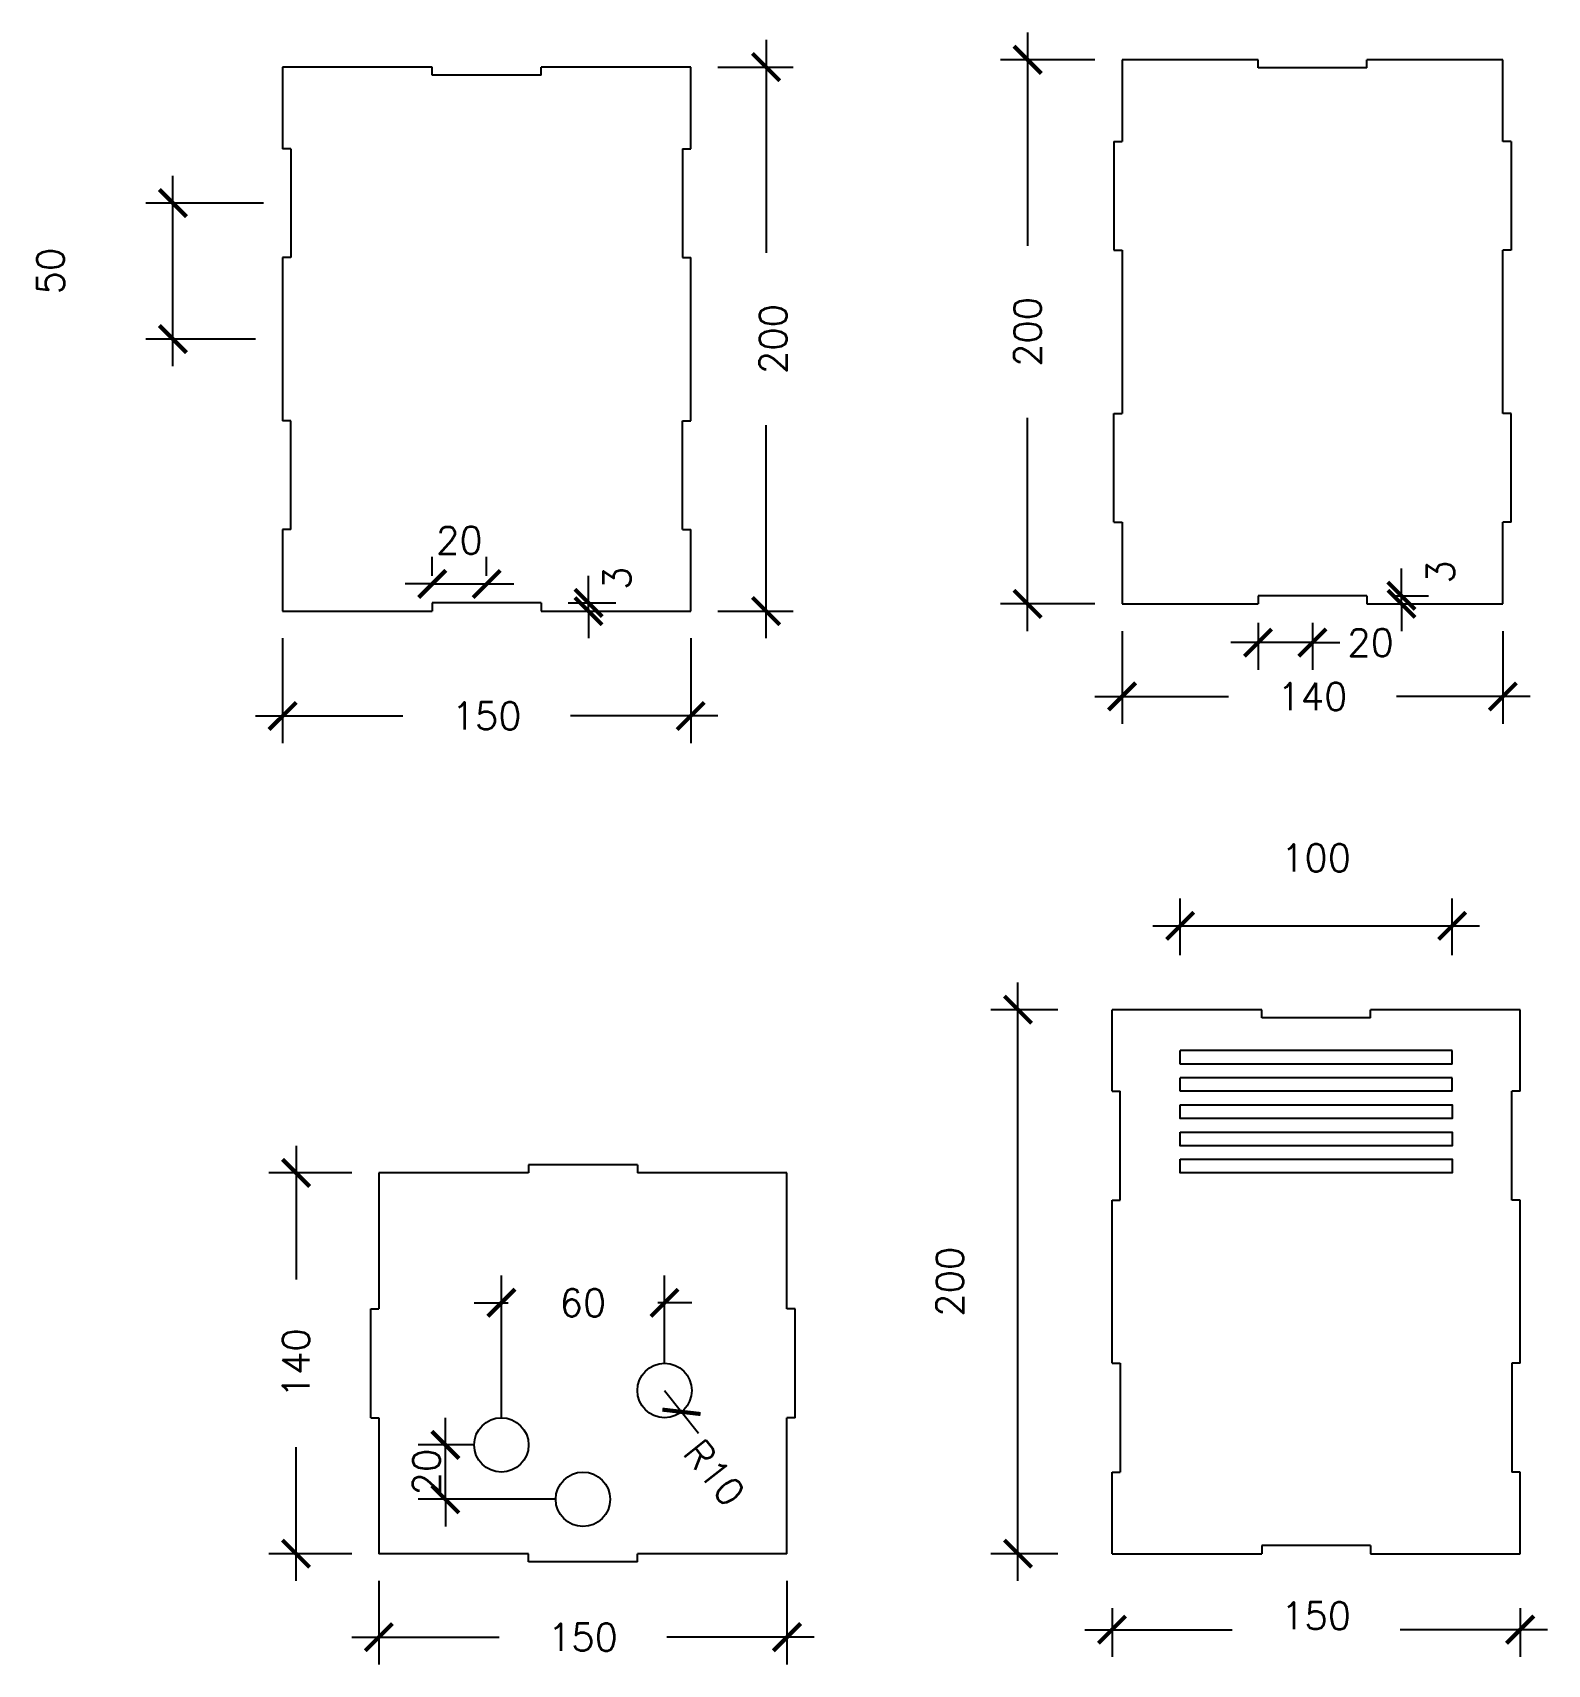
# Model space of a CAD drawing. Header units: millimetres. Extents: x -2411 to -1854, y -289 to 311.
import ezdxf

# ---------------------------------------------------------------- set-up
doc = ezdxf.new("R2010")
doc.units = ezdxf.units.MM
doc.header["$PDMODE"] = 35
doc.styles.get("Standard").update_dxf_attribs({"font": 'txt', "bigfont": 'gbcbig.shx'})
doc.dimstyles.new('标注【小】', dxfattribs={"dimtxt": 10, "dimasz": 10, "dimexe": 10, "dimexo": 10, "dimgap": 20, "dimtad": 1, "dimtxsty": 'Standard', "dimblk": 'ARCHTICK', "dimcen": 2.5, "dimdle": 10, "dimclrd": 8, "dimclre": 8, "dimadec": 0, "dimazin": 0, "dimtfac": 1, "dimtmove": 2, "dimatfit": 3, "dimldrblk": 'OPEN90', "dimfxl": 1, "dimarcsym": 0})

# ---------------------------------------------------------------- blocks, each defined once
blk = doc.blocks.new('_ArchTick')
at = {"color": 0, "linetype": 'ByBlock', "const_width": 0.15}
blk.add_lwpolyline([(-0.5, -0.5), (0.5, 0.5)], dxfattribs=at)
blk = doc.blocks.new('*D3')
at = {"color": 8, "lineweight": -2}
for p, q in [((-2014.48, -268.44), (-2014.48, -286.37)), ((-1864.48, -268.44), (-1864.48, -286.37)), ((-2024.48, -276.37), (-1970.31, -276.37)), ((-1854.48, -276.37), (-1908.64, -276.37))]:
    blk.add_line(p, q, dxfattribs=at)
at = {"layer": 'Defpoints', "color": 0}
for p in [(-2014.48, -258.44), (-1864.48, -258.44), (-1864.48, -276.37)]:
    blk.add_point(p, dxfattribs=at)
at = {"color": 8, "lineweight": -2, "xscale": 10, "yscale": 10, "zscale": 10, "rotation": 180}
blk.add_blockref('_ArchTick', (-2014.48, -276.37), dxfattribs=at)
at = {"color": 8, "lineweight": -2, "xscale": 10, "yscale": 10, "zscale": 10}
blk.add_blockref('_ArchTick', (-1864.48, -276.37), dxfattribs=at)
at = {"color": 0, "insert": (-1939.48, -271.23), "char_height": 10, "attachment_point": 5}
blk.add_mtext('150', dxfattribs=at)
blk = doc.blocks.new('_Open90')
at = {"color": 0, "linetype": 'ByBlock', "lineweight": -2}
for p, q in [((0, 0), (-1, 0)), ((-0.5, 0.5), (0, 0)), ((0, 0), (-0.5, -0.5))]:
    blk.add_line(p, q, dxfattribs=at)
blk = doc.blocks.new('*D4')
at = {"color": 8, "lineweight": -2}
for p, q in [((-2049.08, -258.44), (-2049.08, -38.44)), ((-2034.48, -48.44), (-2059.08, -48.44)), ((-2034.48, -248.44), (-2059.08, -248.44))]:
    blk.add_line(p, q, dxfattribs=at)
at = {"layer": 'Defpoints', "color": 0}
for p in [(-2049.08, -48.44), (-2024.48, -48.44), (-2024.48, -248.44)]:
    blk.add_point(p, dxfattribs=at)
at = {"color": 8, "lineweight": -2, "xscale": 10, "yscale": 10, "zscale": 10}
for p, rotation in [((-2049.08, -48.44), 90), ((-2049.08, -248.44), 270)]:
    blk.add_blockref('_ArchTick', p, dxfattribs=dict(at, rotation=rotation))
at = {"color": 0, "insert": (-2074.08, -148.44), "char_height": 10, "attachment_point": 5, "rotation": 90}
blk.add_mtext('200', dxfattribs=at)
blk = doc.blocks.new('*D5')
at = {"color": 8, "lineweight": -2}
for p, q in [((-1989.48, -28.44), (-1989.48, -7.6)), ((-1889.48, -28.44), (-1889.48, -7.6)), ((-1999.48, -17.6), (-1879.48, -17.6))]:
    blk.add_line(p, q, dxfattribs=at)
at = {"layer": 'Defpoints', "color": 0}
for p in [(-1889.48, -17.6), (-1989.48, -38.44), (-1889.48, -38.44)]:
    blk.add_point(p, dxfattribs=at)
at = {"color": 8, "lineweight": -2, "xscale": 10, "yscale": 10, "zscale": 10, "rotation": 180}
blk.add_blockref('_ArchTick', (-1989.48, -17.6), dxfattribs=at)
at = {"color": 8, "lineweight": -2, "xscale": 10, "yscale": 10, "zscale": 10}
blk.add_blockref('_ArchTick', (-1889.48, -17.6), dxfattribs=at)
at = {"color": 0, "insert": (-1939.48, 7.4), "char_height": 10, "attachment_point": 5}
blk.add_mtext('100', dxfattribs=at)
blk = doc.blocks.new('*D7')
at = {"color": 8, "lineweight": -2}
for p, q in [((-2141.69, 308.09), (-2141.69, 229.75)), ((-2159.39, 298.09), (-2131.69, 298.09)), ((-2141.69, 88.09), (-2141.69, 166.42)), ((-2159.39, 98.09), (-2131.69, 98.09))]:
    blk.add_line(p, q, dxfattribs=at)
at = {"layer": 'Defpoints', "color": 0}
for p in [(-2169.39, 298.09), (-2141.69, 298.09), (-2169.39, 98.09)]:
    blk.add_point(p, dxfattribs=at)
at = {"color": 8, "lineweight": -2, "xscale": 10, "yscale": 10, "zscale": 10}
for p, rotation in [((-2141.69, 298.09), 90), ((-2141.69, 98.09), 270)]:
    blk.add_blockref('_ArchTick', p, dxfattribs=dict(at, rotation=rotation))
at = {"color": 0, "insert": (-2139.05, 198.09), "char_height": 10, "attachment_point": 5, "rotation": 90}
blk.add_mtext('200', dxfattribs=at)
blk = doc.blocks.new('*D8')
at = {"color": 8, "lineweight": -2}
for p, q in [((-2319.39, 88.09), (-2319.39, 49.56)), ((-2169.39, 88.09), (-2169.39, 49.56)), ((-2329.39, 59.56), (-2275.22, 59.56)), ((-2159.39, 59.56), (-2213.55, 59.56))]:
    blk.add_line(p, q, dxfattribs=at)
at = {"layer": 'Defpoints', "color": 0}
for p in [(-2319.39, 98.09), (-2169.39, 98.09), (-2169.39, 59.56)]:
    blk.add_point(p, dxfattribs=at)
at = {"color": 8, "lineweight": -2, "xscale": 10, "yscale": 10, "zscale": 10, "rotation": 180}
blk.add_blockref('_ArchTick', (-2319.39, 59.56), dxfattribs=at)
at = {"color": 8, "lineweight": -2, "xscale": 10, "yscale": 10, "zscale": 10}
blk.add_blockref('_ArchTick', (-2169.39, 59.56), dxfattribs=at)
at = {"color": 0, "insert": (-2244.39, 59.56), "char_height": 10, "attachment_point": 5}
blk.add_mtext('150', dxfattribs=at)
blk = doc.blocks.new('*D9')
at = {"color": 8, "lineweight": -2}
for p, q in [((-2264.39, 111.09), (-2264.39, 118.08)), ((-2244.39, 111.09), (-2244.39, 118.08)), ((-2264.39, 108.08), (-2274.39, 108.08)), ((-2264.39, 108.08), (-2244.39, 108.08)), ((-2244.39, 108.08), (-2234.39, 108.08))]:
    blk.add_line(p, q, dxfattribs=at)
at = {"layer": 'Defpoints', "color": 0}
for p in [(-2244.39, 108.08), (-2264.39, 101.09), (-2244.39, 101.09)]:
    blk.add_point(p, dxfattribs=at)
at = {"color": 8, "lineweight": -2, "xscale": 10, "yscale": 10, "zscale": 10}
blk.add_blockref('_ArchTick', (-2264.39, 108.08), dxfattribs=at)
at = {"color": 8, "lineweight": -2, "xscale": 10, "yscale": 10, "zscale": 10, "rotation": 180}
blk.add_blockref('_ArchTick', (-2244.39, 108.08), dxfattribs=at)
at = {"color": 0, "insert": (-2254.39, 124.13), "char_height": 10, "attachment_point": 5}
blk.add_mtext('20', dxfattribs=at)
blk = doc.blocks.new('*D10')
at = {"color": 8, "lineweight": -2}
for p, q in [((-2206.93, 101.09), (-2206.93, 111.09)), ((-2214.39, 101.09), (-2196.93, 101.09)), ((-2214.39, 98.09), (-2196.93, 98.09)), ((-2206.93, 98.09), (-2206.93, 101.09)), ((-2206.93, 98.09), (-2206.93, 88.09))]:
    blk.add_line(p, q, dxfattribs=at)
at = {"layer": 'Defpoints', "color": 0}
for p in [(-2224.39, 101.09), (-2224.39, 98.09), (-2206.93, 101.09)]:
    blk.add_point(p, dxfattribs=at)
at = {"color": 8, "lineweight": -2, "xscale": 10, "yscale": 10, "zscale": 10}
for p, rotation in [((-2206.93, 101.09), 270), ((-2206.93, 98.09), 90)]:
    blk.add_blockref('_ArchTick', p, dxfattribs=dict(at, rotation=rotation))
at = {"color": 0, "insert": (-2196.47, 110.18), "char_height": 10, "attachment_point": 5, "rotation": 90}
blk.add_mtext('3', dxfattribs=at)
blk = doc.blocks.new('*D11')
at = {"color": 8, "lineweight": -2}
for p, q in [((-2359.72, 188.09), (-2359.72, 258.09)), ((-2326.39, 248.09), (-2369.72, 248.09)), ((-2329.39, 198.09), (-2369.72, 198.09))]:
    blk.add_line(p, q, dxfattribs=at)
at = {"layer": 'Defpoints', "color": 0}
for p in [(-2359.72, 248.09), (-2316.39, 248.09), (-2319.39, 198.09)]:
    blk.add_point(p, dxfattribs=at)
at = {"color": 8, "lineweight": -2, "xscale": 10, "yscale": 10, "zscale": 10}
for p, rotation in [((-2359.72, 248.09), 90), ((-2359.72, 198.09), 270)]:
    blk.add_blockref('_ArchTick', p, dxfattribs=dict(at, rotation=rotation))
at = {"color": 0, "insert": (-2404.72, 223.09), "char_height": 10, "attachment_point": 5, "rotation": 90}
blk.add_mtext('50', dxfattribs=at)
blk = doc.blocks.new('*D13')
at = {"color": 8, "lineweight": -2}
for p, q in [((-2010.82, 90.76), (-2010.82, 56.71)), ((-1870.82, 90.76), (-1870.82, 56.71)), ((-2020.82, 66.71), (-1971.65, 66.71)), ((-1860.82, 66.71), (-1909.98, 66.71))]:
    blk.add_line(p, q, dxfattribs=at)
at = {"layer": 'Defpoints', "color": 0}
for p in [(-2010.82, 100.76), (-1870.82, 100.76), (-1870.82, 66.71)]:
    blk.add_point(p, dxfattribs=at)
at = {"color": 8, "lineweight": -2, "xscale": 10, "yscale": 10, "zscale": 10, "rotation": 180}
blk.add_blockref('_ArchTick', (-2010.82, 66.71), dxfattribs=at)
at = {"color": 8, "lineweight": -2, "xscale": 10, "yscale": 10, "zscale": 10}
blk.add_blockref('_ArchTick', (-1870.82, 66.71), dxfattribs=at)
at = {"color": 0, "insert": (-1940.82, 66.71), "char_height": 10, "attachment_point": 5}
blk.add_mtext('140', dxfattribs=at)
blk = doc.blocks.new('*D14')
at = {"color": 8, "lineweight": -2}
for p, q in [((-1908.11, 103.76), (-1908.11, 113.76)), ((-1910.82, 103.76), (-1898.11, 103.76)), ((-1908.11, 100.76), (-1908.11, 103.76)), ((-1910.82, 100.76), (-1898.11, 100.76)), ((-1908.11, 100.76), (-1908.11, 90.76))]:
    blk.add_line(p, q, dxfattribs=at)
at = {"layer": 'Defpoints', "color": 0}
for p in [(-1920.82, 103.76), (-1908.11, 103.76), (-1920.82, 100.76)]:
    blk.add_point(p, dxfattribs=at)
at = {"color": 8, "lineweight": -2, "xscale": 10, "yscale": 10, "zscale": 10}
for p, rotation in [((-1908.11, 103.76), 270), ((-1908.11, 100.76), 90)]:
    blk.add_blockref('_ArchTick', p, dxfattribs=dict(at, rotation=rotation))
at = {"color": 0, "insert": (-1893.76, 112.5), "char_height": 10, "attachment_point": 5, "rotation": 90}
blk.add_mtext('3', dxfattribs=at)
blk = doc.blocks.new('*D15')
at = {"color": 8, "lineweight": -2}
for p, q in [((-1960.82, 93.76), (-1960.82, 76.51)), ((-1940.82, 93.76), (-1940.82, 76.51)), ((-1960.82, 86.51), (-1970.82, 86.51)), ((-1940.82, 86.51), (-1960.82, 86.51)), ((-1940.82, 86.51), (-1930.82, 86.51))]:
    blk.add_line(p, q, dxfattribs=at)
at = {"layer": 'Defpoints', "color": 0}
for p in [(-1960.82, 103.76), (-1940.82, 103.76), (-1960.82, 86.51)]:
    blk.add_point(p, dxfattribs=at)
at = {"color": 8, "lineweight": -2, "xscale": 10, "yscale": 10, "zscale": 10}
blk.add_blockref('_ArchTick', (-1960.82, 86.51), dxfattribs=at)
at = {"color": 8, "lineweight": -2, "xscale": 10, "yscale": 10, "zscale": 10, "rotation": 180}
blk.add_blockref('_ArchTick', (-1940.82, 86.51), dxfattribs=at)
at = {"color": 0, "insert": (-1919.44, 86.51), "char_height": 10, "attachment_point": 5}
blk.add_mtext('20', dxfattribs=at)
blk = doc.blocks.new('*D16')
at = {"color": 8, "lineweight": -2}
for p, q in [((-2045.53, 310.76), (-2045.53, 232.43)), ((-2020.82, 300.76), (-2055.53, 300.76)), ((-2045.53, 90.76), (-2045.53, 169.1)), ((-2020.82, 100.76), (-2055.53, 100.76))]:
    blk.add_line(p, q, dxfattribs=at)
at = {"layer": 'Defpoints', "color": 0}
for p in [(-2045.53, 300.76), (-2010.82, 300.76), (-2010.82, 100.76)]:
    blk.add_point(p, dxfattribs=at)
at = {"color": 8, "lineweight": -2, "xscale": 10, "yscale": 10, "zscale": 10}
for p, rotation in [((-2045.53, 300.76), 90), ((-2045.53, 100.76), 270)]:
    blk.add_blockref('_ArchTick', p, dxfattribs=dict(at, rotation=rotation))
at = {"color": 0, "insert": (-2045.53, 200.76), "char_height": 10, "attachment_point": 5, "rotation": 90}
blk.add_mtext('200', dxfattribs=at)
blk = doc.blocks.new('*D17')
at = {"color": 8, "lineweight": -2}
for p, q in [((-2283.99, -258.44), (-2283.99, -289.12)), ((-2133.99, -258.44), (-2133.99, -289.12)), ((-2293.99, -279.12), (-2239.82, -279.12)), ((-2123.99, -279.12), (-2178.16, -279.12))]:
    blk.add_line(p, q, dxfattribs=at)
at = {"layer": 'Defpoints', "color": 0}
for p in [(-2283.99, -248.44), (-2133.99, -248.44), (-2133.99, -279.12)]:
    blk.add_point(p, dxfattribs=at)
at = {"color": 8, "lineweight": -2, "xscale": 10, "yscale": 10, "zscale": 10, "rotation": 180}
blk.add_blockref('_ArchTick', (-2283.99, -279.12), dxfattribs=at)
at = {"color": 8, "lineweight": -2, "xscale": 10, "yscale": 10, "zscale": 10}
blk.add_blockref('_ArchTick', (-2133.99, -279.12), dxfattribs=at)
at = {"color": 0, "insert": (-2208.99, -279.12), "char_height": 10, "attachment_point": 5}
blk.add_mtext('150', dxfattribs=at)
blk = doc.blocks.new('*D18')
at = {"color": 8, "lineweight": -2}
for p, q in [((-2314.47, -98.44), (-2314.47, -147.61)), ((-2293.99, -108.44), (-2324.47, -108.44)), ((-2314.47, -258.44), (-2314.47, -209.27)), ((-2293.99, -248.44), (-2324.47, -248.44))]:
    blk.add_line(p, q, dxfattribs=at)
at = {"layer": 'Defpoints', "color": 0}
for p in [(-2314.47, -108.44), (-2283.99, -108.44), (-2283.99, -248.44)]:
    blk.add_point(p, dxfattribs=at)
at = {"color": 8, "lineweight": -2, "xscale": 10, "yscale": 10, "zscale": 10}
for p, rotation in [((-2314.47, -108.44), 90), ((-2314.47, -248.44), 270)]:
    blk.add_blockref('_ArchTick', p, dxfattribs=dict(at, rotation=rotation))
at = {"color": 0, "insert": (-2314.47, -178.44), "char_height": 10, "attachment_point": 5, "rotation": 90}
blk.add_mtext('140', dxfattribs=at)
blk = doc.blocks.new('*D19')
at = {"color": 8, "lineweight": -2}
for p, q in [((-2238.99, -198.44), (-2238.99, -146.2)), ((-2178.99, -178.44), (-2178.99, -146.2)), ((-2248.99, -156.2), (-2236.49, -156.2)), ((-2168.99, -156.2), (-2181.49, -156.2))]:
    blk.add_line(p, q, dxfattribs=at)
at = {"layer": 'Defpoints', "color": 0}
for p in [(-2178.99, -156.2), (-2178.99, -188.44), (-2238.99, -208.44)]:
    blk.add_point(p, dxfattribs=at)
at = {"color": 8, "lineweight": -2, "xscale": 10, "yscale": 10, "zscale": 10, "rotation": 180}
blk.add_blockref('_ArchTick', (-2238.99, -156.2), dxfattribs=at)
at = {"color": 8, "lineweight": -2, "xscale": 10, "yscale": 10, "zscale": 10}
blk.add_blockref('_ArchTick', (-2178.99, -156.2), dxfattribs=at)
at = {"color": 0, "insert": (-2208.99, -156.2), "char_height": 10, "attachment_point": 5}
blk.add_mtext('60', dxfattribs=at)
blk = doc.blocks.new('*D20')
at = {"color": 8, "lineweight": -2}
for p, q in [((-2259.56, -208.44), (-2259.56, -198.44)), ((-2248.99, -208.44), (-2269.56, -208.44)), ((-2259.56, -228.44), (-2259.56, -208.44)), ((-2218.99, -228.44), (-2269.56, -228.44)), ((-2259.56, -228.44), (-2259.56, -238.44))]:
    blk.add_line(p, q, dxfattribs=at)
at = {"layer": 'Defpoints', "color": 0}
for p in [(-2259.56, -208.44), (-2238.99, -208.44), (-2208.99, -228.44)]:
    blk.add_point(p, dxfattribs=at)
at = {"color": 8, "lineweight": -2, "xscale": 10, "yscale": 10, "zscale": 10}
for p, rotation in [((-2259.56, -208.44), 270), ((-2259.56, -228.44), 90)]:
    blk.add_blockref('_ArchTick', p, dxfattribs=dict(at, rotation=rotation))
at = {"color": 0, "insert": (-2266.47, -218.44), "char_height": 10, "attachment_point": 5, "rotation": 90}
blk.add_mtext('20', dxfattribs=at)
blk = doc.blocks.new('*D21')
at = {"color": 8, "lineweight": -2}
for p, q in [((-2178.99, -188.44), (-2172.78, -196.28)), ((-2172.78, -196.28), (-2166.57, -204.11))]:
    blk.add_line(p, q, dxfattribs=at)
at = {"layer": 'Defpoints', "color": 0}
for p in [(-2178.99, -188.44), (-2172.78, -196.28)]:
    blk.add_point(p, dxfattribs=at)
at = {"color": 8, "lineweight": -2, "xscale": 10, "yscale": 10, "zscale": 10, "rotation": 128.3988729673641}
blk.add_blockref('_ArchTick', (-2172.78, -196.28), dxfattribs=at)
at = {"color": 0, "insert": (-2160.67, -218.71), "char_height": 10, "attachment_point": 5, "rotation": 308.39887}
blk.add_mtext('R10', dxfattribs=at)

msp = doc.modelspace()

# ---------------------------------------------------------------- linework, layer by layer
for p, q in [((-2010.816, 300.762), (-2010.816, 270.762)), ((-1960.816, 300.762), (-2010.816, 300.762)), ((-1960.816, 297.762), (-1960.816, 300.762)), ((-1870.816, 300.762), (-1920.816, 300.762)), ((-1920.816, 297.762), (-1920.816, 300.762)), ((-1870.816, 270.762), (-1870.816, 300.762)), ((-2319.386, 298.085), (-2319.386, 268.085)), ((-2264.386, 298.085), (-2319.386, 298.085)), ((-2264.386, 295.085), (-2264.386, 298.085)), ((-2224.386, 295.085), (-2264.386, 295.085)), ((-2169.386, 298.085), (-2224.386, 298.085)), ((-2224.386, 295.085), (-2224.386, 298.085)), ((-2169.386, 268.085), (-2169.386, 298.085)), ((-1920.816, 297.762), (-1960.816, 297.762)), ((-2013.816, 270.762), (-2013.816, 230.762)), ((-2013.816, 270.762), (-2010.816, 270.762)), ((-1867.816, 270.762), (-1870.816, 270.762)), ((-1867.816, 270.762), (-1867.816, 230.762)), ((-2316.386, 268.085), (-2319.386, 268.085)), ((-2316.386, 268.085), (-2316.386, 228.085)), ((-2172.386, 268.085), (-2172.386, 228.085)), ((-2172.386, 268.085), (-2169.386, 268.085)), ((-2316.386, 228.085), (-2319.386, 228.085)), ((-2319.386, 228.085), (-2319.386, 168.085)), ((-2172.386, 228.085), (-2169.386, 228.085)), ((-2169.386, 168.085), (-2169.386, 228.085)), ((-2013.816, 230.762), (-2010.816, 230.762)), ((-2010.816, 230.762), (-2010.816, 170.762)), ((-1867.816, 230.762), (-1870.816, 230.762)), ((-1870.816, 170.762), (-1870.816, 230.762)), ((-2316.386, 168.085), (-2319.386, 168.085)), ((-2316.386, 128.085), (-2316.386, 168.085)), ((-2172.386, 128.085), (-2172.386, 168.085)), ((-2172.386, 168.085), (-2169.386, 168.085)), ((-2013.816, 130.762), (-2013.816, 170.762)), ((-2013.816, 170.762), (-2010.816, 170.762)), ((-1867.816, 170.762), (-1870.816, 170.762)), ((-1867.816, 130.762), (-1867.816, 170.762)), ((-2316.386, 128.085), (-2319.386, 128.085)), ((-2319.386, 128.085), (-2319.386, 98.085)), ((-2172.386, 128.085), (-2169.386, 128.085)), ((-2169.386, 98.085), (-2169.386, 128.085)), ((-2013.816, 130.762), (-2010.816, 130.762)), ((-2010.816, 130.762), (-2010.816, 100.762)), ((-1870.816, 100.762), (-1870.816, 130.762)), ((-1867.816, 130.762), (-1870.816, 130.762)), ((-1920.816, 103.762), (-1960.816, 103.762)), ((-1960.816, 103.762), (-1960.816, 100.762)), ((-1920.816, 103.762), (-1920.816, 100.762)), ((-2319.386, 98.085), (-2264.386, 98.085)), ((-2224.386, 101.085), (-2264.386, 101.085)), ((-2264.386, 101.085), (-2264.386, 98.085)), ((-2224.386, 101.085), (-2224.386, 98.085)), ((-2224.386, 98.085), (-2169.386, 98.085)), ((-2010.816, 100.762), (-1960.816, 100.762)), ((-1920.816, 100.762), (-1870.816, 100.762)), ((-1959.477, -48.441), (-2014.477, -48.441)), ((-2014.477, -78.441), (-2014.477, -48.441)), ((-1959.477, -51.441), (-1959.477, -48.441)), ((-1919.477, -51.441), (-1959.477, -51.441)), ((-1864.477, -48.441), (-1919.477, -48.441)), ((-1919.477, -51.441), (-1919.477, -48.441)), ((-1864.477, -78.441), (-1864.477, -48.441)), ((-1889.477, -63.441), (-1989.477, -63.441)), ((-1989.477, -68.441), (-1989.477, -63.441)), ((-1889.477, -68.441), (-1889.477, -63.441)), ((-1889.477, -68.441), (-1989.477, -68.441)), ((-1889.477, -73.441), (-1989.477, -73.441)), ((-1989.477, -78.441), (-1989.477, -73.441)), ((-1889.477, -78.441), (-1889.477, -73.441)), ((-2014.477, -78.441), (-2011.477, -78.441)), ((-2011.477, -118.441), (-2011.477, -78.441)), ((-1889.477, -78.441), (-1989.477, -78.441)), ((-1864.477, -78.441), (-1867.477, -78.441)), ((-1867.477, -118.441), (-1867.477, -78.441)), ((-2228.989, -105.441), (-2228.989, -108.441)), ((-2188.989, -105.441), (-2228.989, -105.441)), ((-2188.989, -105.441), (-2188.989, -108.441)), ((-2283.989, -108.441), (-2283.989, -158.441)), ((-2228.989, -108.441), (-2283.989, -108.441)), ((-2133.989, -108.441), (-2188.989, -108.441)), ((-2133.989, -158.441), (-2133.989, -108.441)), ((-2014.477, -178.441), (-2014.477, -118.441)), ((-2014.477, -118.441), (-2011.477, -118.441)), ((-1864.477, -118.441), (-1867.477, -118.441)), ((-1864.477, -178.441), (-1864.477, -118.441)), ((-2286.989, -158.441), (-2283.989, -158.441)), ((-2286.989, -198.441), (-2286.989, -158.441)), ((-2130.989, -158.441), (-2133.989, -158.441)), ((-2130.989, -198.441), (-2130.989, -158.441)), ((-2014.477, -178.441), (-2011.477, -178.441)), ((-2011.477, -178.441), (-2011.477, -218.441)), ((-1864.477, -178.441), (-1867.477, -178.441)), ((-1867.477, -178.441), (-1867.477, -218.441)), ((-2286.989, -198.441), (-2283.989, -198.441)), ((-2283.989, -198.441), (-2283.989, -248.441)), ((-2133.989, -248.441), (-2133.989, -198.441)), ((-2130.989, -198.441), (-2133.989, -198.441)), ((-2014.477, -248.441), (-2014.477, -218.441)), ((-2014.477, -218.441), (-2011.477, -218.441)), ((-1864.477, -218.441), (-1867.477, -218.441)), ((-1864.477, -248.441), (-1864.477, -218.441)), ((-1959.477, -245.441), (-1959.477, -248.441)), ((-1919.477, -245.441), (-1959.477, -245.441)), ((-1919.477, -245.441), (-1919.477, -248.441)), ((-2228.989, -248.441), (-2283.989, -248.441)), ((-2228.989, -251.441), (-2228.989, -248.441)), ((-2188.989, -251.441), (-2228.989, -251.441)), ((-2133.989, -248.441), (-2188.989, -248.441)), ((-2188.989, -251.441), (-2188.989, -248.441)), ((-2014.477, -248.441), (-1959.477, -248.441)), ((-1919.477, -248.441), (-1864.477, -248.441))]:
    msp.add_line(p, q)
for points in [[(-1989.477, -83.441), (-1889.477, -83.441), (-1889.477, -88.441), (-1989.477, -88.441)], [(-1989.477, -93.441), (-1889.477, -93.441), (-1889.477, -98.441), (-1989.477, -98.441)], [(-1989.477, -103.441), (-1889.477, -103.441), (-1889.477, -108.441), (-1989.477, -108.441)]]:
    msp.add_lwpolyline(points, close=True)
for centre in [(-2178.989, -188.441), (-2238.989, -208.441), (-2208.989, -228.441)]:
    msp.add_circle(centre, 10)

# ---------------------------------------------------------------- dimensions: what is measured, and where the dimension line sits
for base, p1, p2, picture, middle in [((-2141.694, 298.085), (-2169.386, 98.085), (-2169.386, 298.085), '*D7', (-2139.05, 198.085)), ((-2045.531, 300.762), (-2010.816, 100.762), (-2010.816, 300.762), '*D16', (-2045.531, 200.762)), ((-1908.106, 103.762), (-1920.816, 100.762), (-1920.816, 103.762), '*D14', (-1893.756, 112.502)), ((-2206.932, 101.085), (-2224.386, 98.085), (-2224.386, 101.085), '*D10', (-2196.467, 110.183)), ((-2314.468, -108.441), (-2283.989, -248.441), (-2283.989, -108.441), '*D18', (-2314.468, -178.441)), ((-2259.564, -208.441), (-2208.989, -228.441), (-2238.989, -208.441), '*D20', (-2266.468, -218.441))]:
    dim = msp.add_linear_dim(base=base, p1=p1, p2=p2, angle=90, dimstyle='标注【小】')
    dim.commit()
    dim.dimension.update_dxf_attribs({"geometry": picture, "text_midpoint": middle, "dimtype": 160})
for base, p1, p2, picture, middle in [((-2359.725, 248.085), (-2319.386, 198.085), (-2316.386, 248.085), '*D11', (-2404.725, 223.085)), ((-2049.081, -48.441), (-2024.477, -248.441), (-2024.477, -48.441), '*D4', (-2074.081, -148.441))]:
    dim = msp.add_linear_dim(base=base, p1=p1, p2=p2, angle=90, dimstyle='标注【小】')
    dim.commit()
    dim.dimension.update_dxf_attribs({"geometry": picture, "text_midpoint": middle})
for base, p1, p2, picture, middle in [((-2244.386, 108.084), (-2264.386, 101.085), (-2244.386, 101.085), '*D9', (-2254.386, 124.134)), ((-1960.816, 86.508), (-1940.816, 103.762), (-1960.816, 103.762), '*D15', (-1919.444, 86.508)), ((-2169.386, 59.564), (-2319.386, 98.085), (-2169.386, 98.085), '*D8', (-2244.386, 59.564)), ((-1870.816, 66.708), (-2010.816, 100.762), (-1870.816, 100.762), '*D13', (-1940.816, 66.708)), ((-2178.989, -156.195), (-2238.989, -208.441), (-2178.989, -188.441), '*D19', (-2208.989, -156.195)), ((-2133.989, -279.123), (-2283.989, -248.441), (-2133.989, -248.441), '*D17', (-2208.989, -279.123)), ((-1864.477, -276.368), (-2014.477, -258.441), (-1864.477, -258.441), '*D3', (-1939.477, -271.226))]:
    dim = msp.add_linear_dim(base=base, p1=p1, p2=p2, dimstyle='标注【小】')
    dim.commit()
    dim.dimension.update_dxf_attribs({"geometry": picture, "text_midpoint": middle, "dimtype": 160})
dim = msp.add_linear_dim(base=(-1889.477, -17.597), p1=(-1989.477, -38.441), p2=(-1889.477, -38.441), dimstyle='标注【小】')
dim.commit()
dim.dimension.update_dxf_attribs({"geometry": '*D5', "text_midpoint": (-1939.477, 7.403)})
dim = msp.add_radius_dim(center=(-2178.989, -188.441), mpoint=(-2172.778, -196.278), dimstyle='标注【小】')
dim.commit()
dim.dimension.update_dxf_attribs({"geometry": '*D21', "text_midpoint": (-2160.671, -218.71), "dimtype": 164})

doc.saveas('drawing.dxf')
